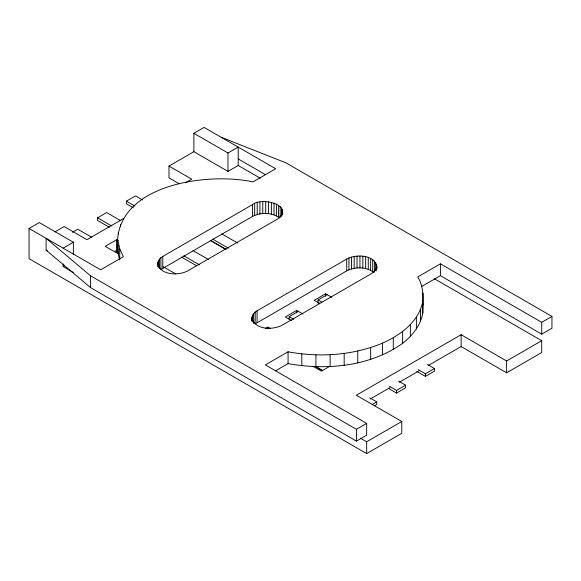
<?xml version="1.0" encoding="UTF-8"?>
<svg xmlns="http://www.w3.org/2000/svg" width="581" height="581" viewBox="0 0 581 581"><rect width="100%" height="100%" fill="white"/><g stroke="black" fill="none" stroke-linecap="round" stroke-linejoin="round"><path stroke-width="0.87" d="M119.541 259.78C101.719 187.075 202.602 171.134 253.004 181.868L275.714 168.751L204.105 127.413L193.88 133.318L193.88 151.692L227.977 171.38L238.21 165.476L260.172 178.156M118.001 252.445L118.234 245.059M275.532 370.845L288.06 363.612C326.769 370.525 369.828 366.596 402.633 343.327C412.343 335.724 420.629 325.483 422.801 313.05C422.612 300.856 424.82 287.806 417.703 276.948L440.405 263.839L541.717 322.332L551.95 316.42L551.95 328.236L541.717 334.14L440.405 275.655L421.617 286.506M422.801 313.05L423.07 293.035M157.771 262.358C158.918 275.554 178.599 275.939 187.823 270.84L277.471 219.081C294.952 205.151 261.653 196.647 252.466 204.643L162.818 256.403C159.063 258.305 156.805 262.358 157.771 266.577M251.9 320.988C251.166 316.812 253.258 312.687 257.063 310.813L346.712 259.053C356.03 253.955 375.442 254.333 376.88 267.536M376.764 269.221L376.88 265.851M366.662 423.396L356.429 429.308L90.425 275.728L46.102 238.326L46.102 250.135L90.425 287.544L356.429 441.117L366.662 435.213L366.662 423.396L265.35 364.904L288.06 351.795C319.528 357.642 352.885 355.492 382.574 343.095C400.483 335.121 418.995 321.729 422.801 301.241M251.9 318.453C255.8 330.066 272.758 330.073 282.068 325.251L371.717 273.491L375.101 270.753L376.764 267.536M279.592 217.991C271.973 212.218 260.804 212.181 252.466 216.452L160.93 269.504L160.93 257.688M373.837 272.402C366.219 266.628 355.049 266.599 346.712 270.869L255.175 323.915L255.175 312.099M428.277 365.514L461.125 346.545L506.596 372.799L541.717 352.522L541.717 340.706L506.596 360.983L461.125 334.736L356.32 395.247L401.783 421.494L401.783 433.31L366.662 453.587L29.05 258.668L29.05 228.478L39.283 222.574L73.38 242.262L73.38 254.514M54.839 231.964L64.179 226.575L86.91 239.706L123.673 218.478M179.173 183.763L168.984 177.88L168.984 166.064L193.88 151.692M72.458 232.298L77.76 229.234L91.747 237.309M109.322 227.244L97.543 220.439L97.543 217.817L106.635 212.566L120.623 220.642M133.485 207.853L126.418 203.771L126.418 201.142L135.511 195.891L142.505 199.929M63.155 248.167L73.38 242.262M193.88 133.318L227.977 153.006L238.21 147.102L238.21 165.476M185.462 182.804L191.715 179.195L168.984 166.064M63.155 263.919L63.155 266.548L64.614 265.699M118.139 240.665L116.578 239.771L105.212 246.329L118.459 253.977M265.568 328.41L267.841 327.096L270.187 328.454M302.955 314.096L296.709 310.428L285.344 316.994L291.604 320.603M331.838 297.37L325.585 293.761L314.219 300.319L319.695 303.485M289.178 319.267L289.178 316.638L298.271 311.387M319.608 303.493L318.047 302.592L318.047 299.97L327.139 294.72M329.725 366.328L321.387 371.143L312.781 366.175M370.395 398.929L389.953 387.643M399.336 382.218L418.886 370.932M372.203 404.478L376.749 401.856L376.749 404.478L374.476 405.792M389.539 386.394L396.532 390.432L405.625 385.181L405.625 387.81L396.532 393.061L388.674 388.522M418.407 369.727L425.401 373.765L434.501 368.514L434.501 371.136L425.401 376.386L416.766 371.404M360.387 438.154L366.662 441.778L401.783 421.494M221.158 137.254L285.946 162.847L551.95 316.42M238.304 158.969L265.582 174.721M434.276 278.677L541.717 340.706M221.76 233.874L237.397 242.902M212.668 239.125L228.297 248.152M318.047 299.97L321.954 302.229M427.507 364.476L434.501 368.514M210.496 240.44L226.082 249.438M210.358 240.418L225.188 248.98M126.418 201.142L134.959 206.081M192.885 250.549L208.579 259.547M183.792 255.8L199.428 264.82M289.178 316.638L293.863 319.347M398.631 381.143L405.625 385.181M181.483 257.085L196.429 265.655M97.543 217.817L111.53 225.893M163.232 266.766L175.811 273.963M118.139 252.481L116.578 251.58L116.578 239.771M315.548 366.458L322.586 370.518M115.06 250.767L118.168 252.561M315.367 366.415L322.361 370.453M369.756 397.818L376.749 401.856M29.05 228.478L100.658 269.824L123.368 256.715L119.708 248.777L118.001 240.628M46.102 250.135L47.657 251.036M63.155 266.548L73.344 272.431M422.728 303.217L423.07 304.843M541.717 322.332L541.717 334.14M506.596 360.983L506.596 372.799M461.125 334.736L461.125 346.545M440.405 263.839L440.405 275.655M425.401 373.765L425.401 376.386M420.564 309.346L420.564 321.162M416.395 317.197L416.395 329.006M410.382 324.634L410.382 336.443M402.633 331.519L402.633 343.327M396.532 390.432L396.532 393.061M393.301 337.714L393.301 349.522M382.574 343.095L382.574 354.911M376.524 264.173L376.524 269.235M376.161 269.185L376.161 270.869M375.689 262.561L375.689 270.158M374.404 261.043L374.404 272.017M372.712 259.671L372.712 271.487M370.642 258.48L370.642 270.296M370.649 347.569L370.649 359.385M368.267 257.499L368.267 269.315M366.662 441.778L366.662 453.587M365.645 256.758L365.645 268.575M362.842 256.279L362.842 268.095M359.944 256.068L359.944 267.885M357.765 351.047L357.765 362.856M357.032 256.141L357.032 267.957M356.429 429.308L356.429 441.117M354.17 256.49L354.17 268.299M351.454 257.1L351.454 268.916M348.941 257.964L348.941 269.78M346.712 259.053L346.712 270.869M344.17 353.451L344.17 365.26M330.131 354.744L330.131 366.553M325.585 293.761L325.585 296.288M315.919 354.897L315.919 366.713M301.8 353.909L301.8 365.718M296.709 310.428L296.709 312.956M288.06 351.795L288.06 363.612M282.635 211.44L282.635 214.81M282.519 213.125L282.519 214.81M282.279 209.763L282.279 214.825M281.444 208.151L281.444 216.59M280.158 206.633L280.158 217.606M278.466 205.26L278.466 217.076M276.396 204.069L276.396 215.885M274.021 203.089L274.021 214.905M271.4 202.348L271.4 214.164M268.604 201.868L268.604 213.685M267.841 327.096L267.841 328.788M265.706 201.658L265.706 213.474M262.786 201.73L262.786 213.547M259.925 202.079L259.925 213.888M257.209 202.689L257.209 214.505M257.063 310.813L257.063 322.629M254.696 203.553L254.696 215.362M253.679 313.551L253.679 323.675M252.619 315.12L252.619 321.867M252.466 204.643L252.466 216.452M252.016 316.768L252.016 320.988M227.977 153.006L227.977 171.38M162.818 256.403L162.818 268.219M159.434 259.133L159.434 268.422M158.373 260.709L158.373 267.456M120.499 224.317L120.499 226.002M119.708 248.777L119.708 259.751M118.263 232.422L118.263 234.107M90.425 275.728L90.425 287.544"/></g></svg>
